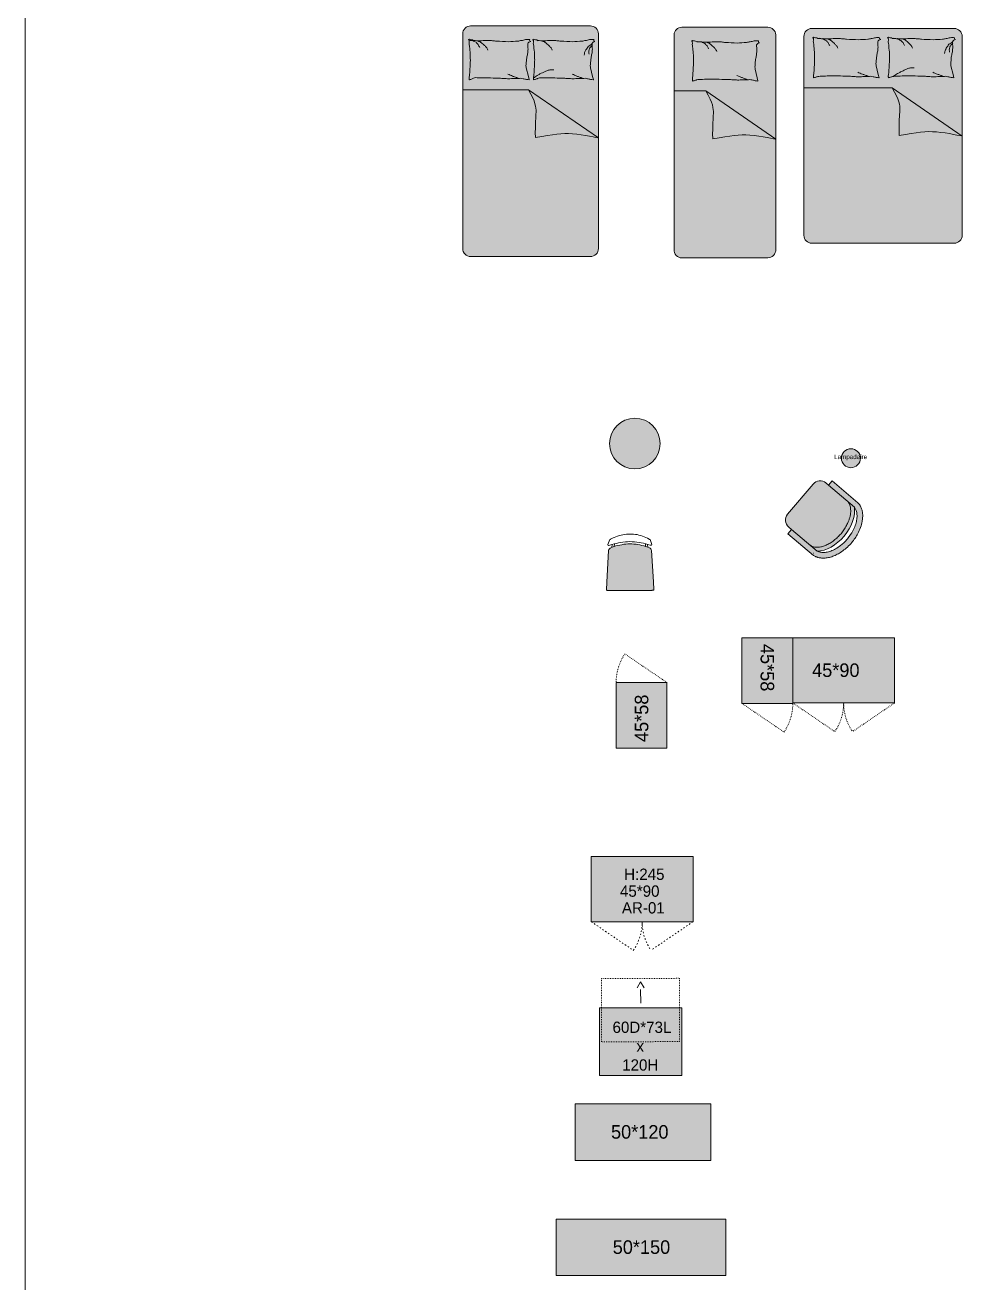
# Model space of a CAD drawing. Header units: millimetres. Extents: x -14819 to 43195, y -10328 to 20814.
# Drawn here: x 32312 to 33155, y 6876 to 7989 of the extents above; entities that cross this region are included whole.
import ezdxf

# ---------------------------------------------------------------- set-up
doc = ezdxf.new("R2010")
doc.units = ezdxf.units.MM
doc.linetypes.add('ACAD_ISO03W100', pattern=[30, 12, -18])
doc.layers.add('DV_Furnitures', color=250, linetype='Continuous', lineweight=5)
doc.layers.add('DV_Hatch bedroom', color=21, linetype='Continuous', lineweight=5)
doc.layers.add('DV_Text block', color=20, linetype='Continuous')
doc.styles.add('Col_Standard', font='')
doc.styles.get("Standard").update_dxf_attribs({"font": 'arial.ttf'})
doc.styles.get('Col_Standard').set_extended_font_data('DM Sans')

# ---------------------------------------------------------------- blocks, each defined once
blk = doc.blocks.new('*U1076')
at = {"layer": 'DV_Hatch bedroom', "lineweight": 5}
h = blk.add_hatch(color=256, dxfattribs=at)
h.dxf.hatch_style = 1
edge = h.paths.add_edge_path()
edge.add_line((847.1, 46.9), (973.1, 46.9))
edge.add_arc((973.1, 53.9), 7, 270, 360)
edge.add_line((980.1, 53.9), (980.1, 229.9))
edge.add_arc((973.1, 229.9), 7, 0, 90)
edge.add_line((973.1, 236.9), (847.1, 236.9))
edge.add_arc((847.1, 229.9), 7, 90, 180)
edge.add_line((840.1, 229.9), (840.1, 53.9))
edge.add_arc((847.1, 53.9), 7, 180, 270)
blk.add_line((918.2, 184.5), (980.1, 141.7))
at = {"lineweight": 5}
blk.add_lwpolyline([(847.1, 46.9), (973.1, 46.9, 0.414214), (980.1, 53.9), (980.1, 229.9, 0.414214), (973.1, 236.9), (847.1, 236.9, 0.414214), (840.1, 229.9), (840.1, 53.9, 0.414214)], format="xyb", close=True, dxfattribs=at)
for points in [[(905.4, 225.2, -0.263368), (908, 227, -0.494818), (907.1, 228.7, -0.049225), (905.5, 228.9, -0.036831), (903.3, 228.7, -0.031893), (899.7, 228, 0.035782), (896.6, 227.3, 0.032941), (888.2, 226.8, 0.026564), (877.8, 227.3, 0.017905), (874.3, 227.8, -0.033397), (872.4, 228, -0.03204), (869, 228, 0.018442), (863, 227.7, 0.010837), (856.9, 227.7, 0.014624), (852.4, 228, 0.111249), (850.3, 228.7, -0.153708), (848.8, 229.1, -0.076444), (848.1, 228.9, -0.215512), (847.9, 228.7, -0.585858), (848.1, 228.4, 0.363489), (848.6, 228.2, 0.191716), (848.6, 227.1, -0.129675), (848.4, 225.6, -0.01735), (848.7, 224, 0.019326), (848.9, 222.6, 0.018818), (849.5, 216.2, 0.021828), (849.6, 210.7, 0.006204), (849.5, 207.5)], [(905.4, 225.2, 0.027201), (905.7, 220.3, 0.042281), (905.4, 217.1, 0.01097), (904.7, 213.5, -0.018299), (904.3, 211.4, -0.023305), (903.8, 205.7, -0.073041), (904, 203.9), (905.9, 196.1), (906.6, 193.3, 0.510228), (906.5, 193.2, 0.023571), (904.1, 193.5, 0.034494), (901.3, 194.2, -0.047825), (899.2, 194.6, -0.078669), (894.9, 194.5, 0.06251), (889.6, 194, 0.008153), (885.3, 194.3, -0.008762), (881.4, 194.6, -0.007153), (872.4, 194.9, -0.005484), (860.7, 194.9, -0.014345), (854.4, 194.7, -0.04058), (852.3, 194.4, -0.062981), (851.3, 194, 0.048309), (850, 193.5, 0.03973), (848.7, 193.3, 0.36606), (848.6, 193.3, 0.117014), (848.5, 194.2, -0.028341), (848.9, 197.5, -0.001963), (849.5, 207.5)], [(853.5, 228.2, 0.088153), (856.7, 227.9, 0.088153), (859.6, 226.4, 0.077547), (861.6, 224.4, 0.077547), (863, 221.9)], [(861.1, 227.7, 0.027842), (863.4, 226.7, 0.048685), (864.5, 225.9, 0.023666), (867.1, 223.6, 0.031223), (868.9, 221.7, 0.046801), (869.4, 221, 0.023191), (870.1, 219.4)], [(971.6, 225.2, -0.263368), (974.2, 227, -0.494818), (973.3, 228.7, -0.049225), (971.7, 228.9, -0.036831), (969.5, 228.7, -0.031893), (965.9, 228, 0.035782), (962.8, 227.3, 0.032941), (954.4, 226.8, 0.026564), (944, 227.3, 0.017905), (940.5, 227.8, -0.033397), (938.6, 228, -0.03204), (935.2, 228, 0.018442), (929.1, 227.7, 0.010837), (923.1, 227.7, 0.014624), (918.6, 228, 0.111249), (916.5, 228.7, -0.153708), (915, 229.1, -0.076444), (914.3, 228.9, -0.215512), (914.1, 228.7, -0.585858), (914.3, 228.4, 0.363489), (914.8, 228.2, 0.191716), (914.8, 227.1, -0.129675), (914.6, 225.6, -0.01735), (914.9, 224, 0.019326), (915.1, 222.6, 0.018818), (915.7, 216.2, 0.021828), (915.8, 210.7, 0.006204), (915.7, 207.5)], [(971.6, 225.2, 0.027201), (971.8, 220.3, 0.042281), (971.6, 217.1, 0.01097), (970.9, 213.5, -0.018299), (970.5, 211.4, -0.023305), (970, 205.7, -0.073041), (970.2, 203.9), (972.1, 196.1), (972.8, 193.3, 0.510228), (972.7, 193.2, 0.023571), (970.3, 193.5, 0.034494), (967.5, 194.2, -0.047825), (965.4, 194.6, -0.078669), (961.1, 194.5, 0.06251), (955.8, 194, 0.008153), (951.5, 194.3, -0.008762), (947.6, 194.6, -0.007153), (938.6, 194.9, -0.005484), (926.9, 194.9, -0.014345), (920.6, 194.7, -0.04058), (918.5, 194.4, -0.062981), (917.5, 194, 0.048309), (916.2, 193.5, 0.03973), (914.9, 193.3, 0.36606), (914.8, 193.3, 0.117014), (914.7, 194.2, -0.028341), (915.1, 197.5, -0.001963), (915.7, 207.5)], [(919.7, 228.2, 0.088153), (922.9, 227.9, 0.088153), (925.8, 226.4, 0.077547), (927.8, 224.4, 0.077547), (929.1, 221.9)], [(927.3, 227.7, 0.027842), (929.6, 226.7, 0.048685), (930.7, 225.9, 0.023666), (933.3, 223.6, 0.031223), (935.1, 221.7, 0.046801), (935.6, 221, 0.023191), (936.3, 219.4)], [(964.6, 214.9, 0.047525), (965, 217.3, 0.047525), (966, 219.6, 0.077379), (968.3, 222.9, 0.077379), (971.6, 225.2)], [(968.9, 215.8, 0.064164), (968.7, 217.9, 0.082127), (968.9, 219.6, 0.013244), (969.3, 220.6, 0.015448), (969.6, 221.4, 0.070312), (970.4, 222.5, 0.05369), (971.7, 223.7)], [(919.3, 194.6, 0.016108), (923, 197, 0.024599), (925.5, 198.4, 0.009477), (930, 200.6, 0.015937), (932.8, 201.8, 0.072521), (934.4, 202.1, 0.033339), (937.7, 202.1)], [(896.9, 194.7, 0.009729), (894.4, 195.6, 0.009729), (891.9, 196.5, 0.007971), (889.8, 197.3, 0.007971), (887.8, 198.2)], [(963.1, 194.7, 0.009729), (960.6, 195.6, 0.009729), (958.1, 196.5, 0.007971), (956, 197.3, 0.007971), (954, 198.2)]]:
    blk.add_lwpolyline(points, format="xyb")
blk.add_open_spline([(840.1, 184.5), (866.1, 184.5), (892.2, 184.5), (918.2, 184.5), (924.6, 173.5), (925.5, 164.7), (924.1, 155.2), (924.3, 142.2)], degree=3, knots=[0, 0, 0, 0, 1, 1, 1, 2, 3, 3, 3, 3])
blk.add_open_spline([(924.3, 142.2), (940.9, 144.9), (954.1, 147.5), (980.1, 141.7), (980.1, 141.7)], degree=3)
blk = doc.blocks.new('*U1075')
at = {"layer": 'DV_Hatch bedroom', "lineweight": 5}
h = blk.add_hatch(color=256, dxfattribs=at)
h.dxf.hatch_style = 1
h.paths.add_polyline_path([(-22.5, 58), (22.5, 58), (22.5, 0), (-22.5, 0)])
at = {"linetype": 'ACAD_ISO03W100', "lineweight": 5, "ltscale": 0.05}
blk.add_lwpolyline([(22.5, 58), (-14.7, 83.3, 0.150587), (-22.5, 58)], format="xyb", dxfattribs=at)
at = {"lineweight": 5}
blk.add_lwpolyline([(-22.5, 58), (22.5, 58), (22.5, 0), (-22.5, 0), (-22.5, 58)], dxfattribs=at)
at = {"layer": 'DV_Text block', "insert": (-6, 5.4), "char_height": 12, "width": 43.696, "attachment_point": 1, "rotation": 90}
blk.add_mtext('{\\fDM Sans|b0|i0|c0|p2;45*58}', dxfattribs=at)
blk = doc.blocks.new('A$C0be1e304')
at = {"layer": 'DV_Hatch bedroom', "lineweight": 5}
h = blk.add_hatch(color=256, dxfattribs=at)
h.dxf.hatch_style = 1
h.paths.add_polyline_path([(90, 25.3), (0, 25.3), (0, 82.9), (90, 82.9)])
at = {"lineweight": 5}
blk.add_lwpolyline([(90, 25.3), (0, 25.3), (0, 82.9), (90, 82.9), (90, 25.3)], dxfattribs=at)
at = {"linetype": 'ACAD_ISO03W100', "lineweight": 5, "ltscale": 0.05}
for points in [[(37.2, 0, 0.150587), (45, 25.3), (0, 25.3)], [(52.8, 0, -0.150587), (45, 25.3), (90, 25.3)]]:
    blk.add_lwpolyline(points, format="xyb", close=True, dxfattribs=at)
at = {"layer": 'DV_Text block', "insert": (17.1, 60.3), "char_height": 12, "width": 58.13, "attachment_point": 1}
blk.add_mtext('{\\fDM Sans|b0|i0|c0|p2;45*90}', dxfattribs=at)
blk = doc.blocks.new('Table basse')
at = {"layer": 'DV_Hatch bedroom', "transparency": 33554641}
h = blk.add_hatch(color=256, dxfattribs=at)
h.dxf.hatch_style = 1
edge = h.paths.add_edge_path()
edge.add_arc((-0.07, -0.199), 0.224, 236.384, 596.384)
at = {"layer": 'DV_Furnitures'}
blk.add_circle((-0.07, -0.199), 0.224, dxfattribs=at)
blk = doc.blocks.new('*U1074')
at = {"layer": 'DV_Hatch bedroom', "lineweight": 5}
h = blk.add_hatch(color=256, dxfattribs=at)
h.dxf.hatch_style = 1
h.paths.add_polyline_path([(19.6, -0.1), (20, -0.1), (20.4, -0.2), (20.6, -0.4), (20.9, -0.5), (21, -0.7), (21, -0.8), (20.7, -7.6), (19, -35.4), (18.9, -35.8), (18.7, -36.3), (18.5, -36.7), (18.2, -37.1), (17.8, -37.4), (17.4, -37.7), (15.8, -38.4), (14.1, -39), (12.4, -39.5), (10.6, -39.9), (8.9, -40.3), (7.1, -40.6), (5.4, -40.9), (3.6, -41.1), (1.8, -41.2), (0, -41.2), (-1.8, -41.2), (-3.6, -41.1), (-5.4, -40.9), (-7.1, -40.6), (-8.9, -40.3), (-10.6, -39.9), (-12.4, -39.5), (-14.1, -39), (-15.8, -38.4), (-17.4, -37.7), (-17.8, -37.4), (-18.2, -37.1), (-18.5, -36.7), (-18.7, -36.3), (-18.9, -35.8), (-19, -35.4), (-20.7, -7.6), (-21, -0.8), (-21, -0.7), (-20.9, -0.6), (-20.9, -0.5), (-20.6, -0.3), (-20.4, -0.2), (-20, -0.1), (-19.6, -0.1), (-19.2, 0), (-18.8, 0), (-18.7, 0), (18.7, 0), (18.8, 0), (19.2, 0)])
h.paths.add_polyline_path([(2, -43.2), (4, -43.1)])
h.paths.add_polyline_path([(0, -43.3), (2, -43.2)])
at = {"lineweight": 5}
for p, q in [((-19.5, -40.7), (-19.2, -40)), ((-19.5, -40.7), (-19.2, -40)), ((-17.8, -45.1), (-19.5, -40.7)), ((-17.8, -45.1), (-19.5, -40.7)), ((-19.2, -40), (-19, -39.9)), ((-19.2, -40), (-19, -39.9)), ((-19, -39.9), (-17.8, -40.1)), ((-19, -39.9), (-17.8, -40.1)), ((-17.8, -40.1), (-15.9, -40.7)), ((-17.8, -40.1), (-15.9, -40.7)), ((-15.9, -38.3), (-14.9, -38.7)), ((-15.6, -40.8), (-15.9, -38.3)), ((-15.9, -38.3), (-14.9, -38.7)), ((-15.6, -40.8), (-15.9, -38.3)), ((-15.9, -40.7), (-14, -41.3)), ((-15.9, -40.7), (-14, -41.3)), ((-14.9, -38.7), (-13.9, -39)), ((-14.9, -38.7), (-13.9, -39)), ((-14, -41.3), (-12, -41.8)), ((-14, -41.3), (-12, -41.8)), ((-13.9, -39), (-13.7, -41.4)), ((-13.9, -39), (-13.7, -41.4)), ((-12, -41.8), (-10, -42.2)), ((-12, -41.8), (-10, -42.2)), ((-10, -42.2), (-8.1, -42.6)), ((-10, -42.2), (-8.1, -42.6)), ((-8.1, -42.6), (-6.1, -42.9)), ((-8.1, -42.6), (-6.1, -42.9)), ((-6.1, -42.9), (-4, -43.1)), ((-6.1, -42.9), (-4, -43.1)), ((10, -42.2), (12, -41.8)), ((12, -41.8), (14, -41.3)), ((13.7, -41.4), (13.9, -39)), ((13.7, -41.4), (13.9, -39)), ((13.9, -39), (14.9, -38.7)), ((13.9, -39), (14.9, -38.7)), ((14, -41.3), (15.9, -40.7)), ((14.9, -38.7), (15.9, -38.3)), ((14.9, -38.7), (15.9, -38.3)), ((15.9, -38.3), (15.6, -40.8)), ((15.9, -38.3), (15.6, -40.8)), ((-17.5, -45.2), (-17.8, -45.1)), ((-17.5, -45.2), (-17.8, -45.1)), ((-17.1, -45.5), (-17.5, -45.2)), ((-17.1, -45.5), (-17.5, -45.2)), ((-15.6, -46.2), (-17.1, -45.5)), ((-15.6, -46.2), (-17.1, -45.5)), ((-14.2, -46.9), (-15.6, -46.2)), ((-14.2, -46.9), (-15.6, -46.2)), ((-12.7, -47.5), (-14.2, -46.9)), ((-12.7, -47.5), (-14.2, -46.9)), ((-11.2, -48.1), (-12.7, -47.5)), ((-11.2, -48.1), (-12.7, -47.5)), ((-9.6, -48.6), (-11.2, -48.1)), ((-9.6, -48.6), (-11.2, -48.1)), ((-8, -49), (-9.6, -48.6)), ((-8, -49), (-9.6, -48.6)), ((-6.5, -49.4), (-8, -49)), ((-6.5, -49.4), (-8, -49)), ((-4.9, -49.6), (-6.5, -49.4)), ((-4.9, -49.6), (-6.5, -49.4)), ((-3.2, -49.8), (-4.9, -49.6)), ((-3.2, -49.8), (-4.9, -49.6))]:
    blk.add_line(p, q, dxfattribs=at)
for points in [[(-4, -43.1), (-2, -43.2), (0, -43.3), (2, -43.2), (4, -43.1), (6.1, -42.9), (4, -43.1), (2, -43.2), (0, -43.3), (-2, -43.2)], [(6.1, -42.9), (8.1, -42.6), (10, -42.2), (8.1, -42.6)], [(15.9, -40.7), (17.8, -40.1), (19, -39.9), (19.2, -40), (19.5, -40.7), (19.2, -40), (19, -39.9), (17.8, -40.1)], [(19.5, -40.7), (17.8, -45.1), (17.5, -45.2), (17.8, -45.1)], [(6.3, -49.4), (4.7, -49.7), (3.1, -49.9), (1.6, -50), (0, -50), (-1.6, -50), (-3.2, -49.8), (-1.6, -50), (0, -50), (1.6, -50), (3.1, -49.9), (4.7, -49.7)], [(10.8, -48.2), (9.3, -48.7), (7.8, -49.1), (6.3, -49.4), (7.8, -49.1), (9.3, -48.7)], [(14.9, -46.6), (13.8, -47.1), (13.8, -47.1), (12.3, -47.7), (10.8, -48.2), (12.3, -47.7), (13.8, -47.1), (13.8, -47.1)], [(17.1, -45.5), (16, -46), (14.9, -46.6), (16, -46)], [(17.5, -45.2), (17.1, -45.5), (17.1, -45.5), (17.1, -45.5)]]:
    blk.add_lwpolyline(points, close=True, dxfattribs=at)
blk.add_lwpolyline([(10, -42.2), (12, -41.8), (14, -41.3), (15.9, -40.7)], dxfattribs=at)
blk.add_polyline3d([(19.6, -0.1, 0), (20, -0.1, 0), (20.4, -0.2, 0), (20.6, -0.4, 0), (20.9, -0.5, 0), (21, -0.7, 0), (21, -0.8, 0), (20.7, -7.6, 0), (19, -35.4, 0), (18.9, -35.8, 0), (18.7, -36.3, 0), (18.5, -36.7, 0), (18.2, -37.1, 0), (17.8, -37.4, 0), (17.4, -37.7, 0), (15.8, -38.4, 0), (14.1, -39, 0), (12.4, -39.5, 0), (10.6, -39.9, 0), (8.9, -40.3, 0), (7.1, -40.6, 0), (5.4, -40.9, 0), (3.6, -41.1, 0), (1.8, -41.2, 0), (0, -41.2, 0), (-1.8, -41.2, 0), (-3.6, -41.1, 0), (-5.4, -40.9, 0), (-7.1, -40.6, 0), (-8.9, -40.3, 0), (-10.6, -39.9, 0), (-12.4, -39.5, 0), (-14.1, -39, 0), (-15.8, -38.4, 0), (-17.4, -37.7, 0), (-17.8, -37.4, 0), (-18.2, -37.1, 0), (-18.5, -36.7, 0), (-18.7, -36.3, 0), (-18.9, -35.8, 0), (-19, -35.4, 0), (-20.7, -7.6, 0), (-21, -0.8, 0), (-21, -0.7, 0), (-20.9, -0.6, 0), (-20.9, -0.5, 0), (-20.6, -0.3, 0), (-20.4, -0.2, 0), (-20, -0.1, 0), (-19.6, -0.1, 0), (-19.2, 0, 0), (-18.8, 0, 0), (-18.7, 0, 0), (18.7, 0, 0), (18.8, 0, 0), (19.2, 0, 0), (19.6, -0.1, 0)], dxfattribs=at)
blk.add_polyline3d([(19.6, -0.1, 0), (20, -0.1, 0), (20.4, -0.2, 0), (20.6, -0.4, 0), (20.9, -0.5, 0), (21, -0.7, 0), (21, -0.8, 0), (20.7, -7.6, 0), (19, -35.4, 0), (18.9, -35.8, 0), (18.7, -36.3, 0), (18.5, -36.7, 0), (18.2, -37.1, 0), (17.8, -37.4, 0), (17.4, -37.7, 0), (15.8, -38.4, 0), (14.1, -39, 0), (12.4, -39.5, 0), (10.6, -39.9, 0), (8.9, -40.3, 0), (7.1, -40.6, 0), (5.4, -40.9, 0), (3.6, -41.1, 0), (1.8, -41.2, 0), (0, -41.2, 0), (-1.8, -41.2, 0), (-3.6, -41.1, 0), (-5.4, -40.9, 0), (-7.1, -40.6, 0), (-8.9, -40.3, 0), (-10.6, -39.9, 0), (-12.4, -39.5, 0), (-14.1, -39, 0), (-15.8, -38.4, 0), (-17.4, -37.7, 0), (-17.8, -37.4, 0), (-18.2, -37.1, 0), (-18.5, -36.7, 0), (-18.7, -36.3, 0), (-18.9, -35.8, 0), (-19, -35.4, 0), (-20.7, -7.6, 0), (-21, -0.8, 0), (-21, -0.7, 0), (-20.9, -0.6, 0), (-20.9, -0.5, 0), (-20.6, -0.3, 0), (-20.4, -0.2, 0), (-20, -0.1, 0), (-19.6, -0.1, 0), (-19.2, 0, 0), (-18.8, 0, 0), (-18.7, 0, 0), (18.7, 0, 0), (18.8, 0, 0), (19.2, 0, 0), (19.6, -0.1, 0)], close=True, dxfattribs=at)
blk = doc.blocks.new('*U1073')
at = {"layer": 'DV_Hatch bedroom', "transparency": 33554579}
h = blk.add_hatch(color=256, dxfattribs=at)
h.dxf.hatch_style = 1
edge = h.paths.add_edge_path()
edge.add_spline(control_points=[(25.5, 32.3), (25.5, 32.3), (25.5, 32.3), (25.5, 32.4)], knot_values=[0, 0, 0, 0, 0.00529, 0.00529, 0.00529, 0.00529], degree=3, periodic=0)
edge.add_spline(control_points=[(25.5, 32.4), (25.5, 32.8), (25.5, 33.3), (25.3, 34.3), (25.1, 34.8), (24.8, 35.8), (24.5, 36.3), (23.9, 37.3), (23.6, 37.8), (22.8, 38.9), (22.3, 39.4), (21.3, 40.3), (20.7, 40.8), (19.5, 41.8), (18.8, 42.2), (17.3, 43.1), (16.6, 43.5), (15, 44.2), (14.1, 44.6), (12.3, 45.2), (11.4, 45.5), (9.1, 46.1), (7.8, 46.4), (4.9, 46.9), (3.5, 47), (0.6, 47.2), (-0.9, 47.2), (-3.8, 47), (-5.2, 46.8), (-8, 46.4), (-9.4, 46.1), (-12.1, 45.4), (-13.3, 45), (-15.7, 44), (-16.8, 43.5), (-18.8, 42.3), (-19.8, 41.7), (-21.3, 40.5), (-21.8, 39.9), (-22.9, 38.8), (-23.4, 38.3), (-24.1, 37.1), (-24.4, 36.6), (-25, 35.5), (-25.1, 34.9), (-25.4, 33.8), (-25.5, 33.3), (-25.5, 32.6), (-25.5, 32.6), (-25.5, 32.5)], knot_values=[0.00529, 0.00529, 0.00529, 0.00529, 0.117034, 0.117034, 0.234068, 0.234068, 0.351101, 0.351101, 0.468135, 0.468135, 0.585169, 0.585169, 0.702203, 0.702203, 0.819237, 0.819237, 0.93627, 0.93627, 1.053304, 1.053304, 1.170338, 1.170338, 1.333644, 1.333644, 1.49695, 1.49695, 1.660256, 1.660256, 1.823563, 1.823563, 1.986869, 1.986869, 2.150175, 2.150175, 2.313481, 2.313481, 2.476787, 2.476787, 2.606465, 2.606465, 2.736143, 2.736143, 2.865821, 2.865821, 2.995499, 2.995499, 3.125176, 3.125176, 3.141114, 3.141114, 3.141114, 3.141114], degree=3, periodic=0)
edge.add_line((-25.5, 32.5), (-25.5, 11.2))
edge.add_line((-25.5, 11.2), (-25.5, 8))
edge.add_arc((-17.5, 8), 8, 180, 270)
edge.add_line((-17.5, 0), (17.5, 0))
edge.add_arc((17.5, 8), 8, 270, 360)
edge.add_line((25.5, 8), (25.5, 11.2))
edge.add_line((25.5, 11.2), (25.5, 32.4))
edge = h.paths.add_edge_path()
edge.add_spline(control_points=[(30.5, 41), (30.2, 42.6), (30.2, 42.8), (30.1, 43.2), (30, 43.5), (29.8, 44), (29.8, 44.1), (29.6, 44.5), (29.5, 44.8), (29.2, 45.4), (29.1, 45.7), (28.6, 46.6), (28.2, 47.3), (26, 50.5), (23.4, 52.7), (17.1, 56.3), (13.4, 57.7), (8, 58.8), (6.4, 59.1), (3.2, 59.4), (1.6, 59.5), (0, 59.5)], knot_values=[1.452715, 1.452715, 1.452715, 1.452715, 1.479813, 1.479813, 1.527336, 1.527336, 1.54731, 1.54731, 1.595628, 1.595628, 1.644282, 1.644282, 1.752618, 1.752618, 2.168748, 2.168748, 2.584877, 2.584877, 2.745154, 2.745154, 2.90543, 2.90543, 2.90543, 2.90543], degree=3, periodic=0)
edge.add_arc((0, 54.5), 5, 89.8303, 91.3431)
edge.add_spline(control_points=[(0, 59.5), (-3.7, 59.5), (-7.3, 59), (-12.3, 57.8), (-13.7, 57.4), (-16.6, 56.3), (-17.9, 55.7), (-20.4, 54.4), (-21.6, 53.7), (-23.8, 52.1), (-24.8, 51.3), (-26.4, 49.6), (-27.1, 48.8), (-28, 47.5), (-28.2, 47.1), (-28.8, 46.2), (-29, 45.8), (-29.3, 45.1), (-29.4, 44.9), (-29.6, 44.5), (-29.6, 44.4), (-29.7, 44.2), (-29.7, 44.1), (-29.9, 43.8), (-29.9, 43.6), (-30.1, 43.2), (-30.1, 43.1), (-30.5, 41.1)], knot_values=[0, 0, 0, 0, 0.367645, 0.367645, 0.529684, 0.529684, 0.691722, 0.691722, 0.85376, 0.85376, 1.015798, 1.015798, 1.153109, 1.153109, 1.220259, 1.220259, 1.298742, 1.298742, 1.337984, 1.337984, 1.357605, 1.357605, 1.377226, 1.377226, 1.414971, 1.414971, 1.452715, 1.452715, 1.452715, 1.452715], degree=3, periodic=0)
edge.add_line((-30.5, 41.1), (-30.5, 11.2))
edge.add_line((-30.5, 11.2), (-25.5, 11.2))
edge.add_line((-25.5, 11.2), (-25.5, 41.1))
edge.add_spline(control_points=[(-25.5, 41.1), (-25.3, 41.6), (-25.2, 42.1), (-24.7, 43.2), (-24.3, 44.1), (-23, 45.9), (-22.2, 46.8), (-20.2, 48.6), (-19.1, 49.4), (-16.5, 50.9), (-15, 51.6), (-11.9, 52.7), (-10.2, 53.2), (-6, 54.1), (-3.3, 54.4), (-0.5, 54.5), (-0.2, 54.5), (0, 54.5)], knot_values=[0, 0, 0, 0, 0.088903, 0.088903, 0.297018, 0.297018, 0.505134, 0.505134, 0.71325, 0.71325, 0.921366, 0.921366, 1.129481, 1.129481, 1.425819, 1.425819, 1.452715, 1.452715, 1.452715, 1.452715], degree=3, periodic=0)
edge.add_spline(control_points=[(0, 54.5), (0.3, 54.5), (0.5, 54.5), (3.4, 54.4), (6, 54.1), (10.3, 53.2), (11.9, 52.7), (15.1, 51.6), (16.5, 50.9), (19.1, 49.4), (20.3, 48.6), (22.2, 46.8), (23, 45.9), (24.3, 44.1), (24.8, 43.2), (25.2, 42.1), (25.3, 41.6), (25.5, 41)], knot_values=[1.452715, 1.452715, 1.452715, 1.452715, 1.479611, 1.479611, 1.775949, 1.775949, 1.984065, 1.984065, 2.192181, 2.192181, 2.400296, 2.400296, 2.608412, 2.608412, 2.816528, 2.816528, 2.90543, 2.90543, 2.90543, 2.90543], degree=3, periodic=0)
edge.add_line((25.5, 41), (25.5, 11.2))
edge.add_line((25.5, 11.2), (30.5, 11.2))
edge.add_line((30.5, 11.2), (30.5, 41))
edge = h.paths.add_edge_path(flags=17)
edge.add_ellipse((0, 32.4), major_axis=(29, -0.1), ratio=0.62877, start_angle=28.5782, end_angle=151.6961)
edge.add_line((-25.5, 41.1), (-25.5, 32.5))
edge.add_spline(control_points=[(-25.5, 32.5), (-25.5, 32.6), (-25.5, 32.6), (-25.5, 33.3), (-25.4, 33.8), (-25.1, 34.9), (-25, 35.5), (-24.4, 36.6), (-24.1, 37.1), (-23.4, 38.3), (-22.9, 38.8), (-21.8, 39.9), (-21.3, 40.5), (-19.8, 41.7), (-18.8, 42.3), (-16.8, 43.5), (-15.7, 44), (-13.3, 45), (-12.1, 45.4), (-9.4, 46.1), (-8, 46.4), (-5.2, 46.8), (-3.8, 47), (-0.9, 47.2), (0.6, 47.2), (3.5, 47), (4.9, 46.9), (7.8, 46.4), (9.1, 46.1), (11.4, 45.5), (12.3, 45.2), (14.1, 44.6), (15, 44.2), (16.6, 43.5), (17.3, 43.1), (18.8, 42.2), (19.5, 41.8), (20.7, 40.8), (21.3, 40.3), (22.3, 39.4), (22.8, 38.9), (23.6, 37.8), (23.9, 37.3), (24.5, 36.3), (24.8, 35.8), (25.1, 34.8), (25.3, 34.3), (25.5, 33.3), (25.5, 32.8), (25.5, 32.4)], knot_values=[0.00529, 0.00529, 0.00529, 0.00529, 0.021227, 0.021227, 0.150905, 0.150905, 0.280583, 0.280583, 0.410261, 0.410261, 0.539939, 0.539939, 0.669617, 0.669617, 0.832923, 0.832923, 0.996229, 0.996229, 1.159535, 1.159535, 1.322841, 1.322841, 1.486147, 1.486147, 1.649453, 1.649453, 1.812759, 1.812759, 1.976066, 1.976066, 2.093099, 2.093099, 2.210133, 2.210133, 2.327167, 2.327167, 2.444201, 2.444201, 2.561235, 2.561235, 2.678268, 2.678268, 2.795302, 2.795302, 2.912336, 2.912336, 3.02937, 3.02937, 3.141114, 3.141114, 3.141114, 3.141114], degree=3, periodic=0)
edge.add_line((25.5, 32.4), (25.5, 41))
for points in [[(-30.5, 41.1), (-30.5, 11.2), (-25.5, 11.2)], [(-25.5, 11.2), (-25.5, 41.1)], [(25.5, 41), (25.5, 11.2)], [(30.5, 41), (30.5, 11.2), (25.5, 11.2)]]:
    blk.add_lwpolyline(points)
at = {"color": 18, "true_color": 0x000000}
for points in [[(-29, 39.8), (-29, 39.9)], [(29, 39.7), (29, 39.7)]]:
    blk.add_lwpolyline(points, dxfattribs=at)
blk.add_lwpolyline([(25.5, 11.2), (25.5, 8, -0.414214), (17.5, 0), (-17.5, 0, -0.414214), (-25.5, 8), (-25.5, 11.2)], format="xyb")
at = {"color": 18, "true_color": 0x000000, "extrusion": (0, 0, -1)}
blk.add_arc((0, 54.5), 5, 89.8303, 90.1697, dxfattribs=at)
blk.add_ellipse((0, 32.4), major_axis=(29, -0.1), ratio=0.62877, start_param=0.498783, end_param=2.647597)
for points, knots in [([(-30.5, 41.1), (-30.1, 43.1), (-30.1, 43.2), (-29.9, 43.6), (-29.9, 43.8), (-29.7, 44.1), (-29.7, 44.2), (-29.6, 44.4), (-29.6, 44.5), (-29.4, 44.9), (-29.3, 45.1), (-29, 45.8), (-28.8, 46.2), (-28.2, 47.1), (-28, 47.5), (-27.1, 48.8), (-26.4, 49.6), (-24.8, 51.3), (-23.8, 52.1), (-21.6, 53.7), (-20.4, 54.4), (-17.9, 55.7), (-16.6, 56.3), (-13.7, 57.4), (-12.3, 57.8), (-7.3, 59), (-3.7, 59.5), (0, 59.5)], [0, 0, 0, 0, 0.037745, 0.037745, 0.075489, 0.075489, 0.09511, 0.09511, 0.114731, 0.114731, 0.153973, 0.153973, 0.232456, 0.232456, 0.299607, 0.299607, 0.436917, 0.436917, 0.598955, 0.598955, 0.760993, 0.760993, 0.923032, 0.923032, 1.08507, 1.08507, 1.452715, 1.452715, 1.452715, 1.452715]), ([(0, 59.5), (1.6, 59.5), (3.2, 59.4), (6.4, 59.1), (8, 58.8), (13.4, 57.7), (17.1, 56.3), (23.4, 52.7), (26, 50.5), (28.2, 47.3), (28.6, 46.6), (29.1, 45.7), (29.2, 45.4), (29.5, 44.8), (29.6, 44.5), (29.8, 44.1), (29.8, 44), (30, 43.5), (30.1, 43.2), (30.2, 42.8), (30.2, 42.6), (30.5, 41)], [1.452715, 1.452715, 1.452715, 1.452715, 1.612992, 1.612992, 1.773268, 1.773268, 2.189398, 2.189398, 2.605527, 2.605527, 2.713863, 2.713863, 2.762518, 2.762518, 2.810835, 2.810835, 2.830809, 2.830809, 2.878333, 2.878333, 2.90543, 2.90543, 2.90543, 2.90543]), ([(-25.5, 41.1), (-25.3, 41.6), (-25.2, 42.1), (-24.7, 43.2), (-24.3, 44.1), (-23, 45.9), (-22.2, 46.8), (-20.2, 48.6), (-19.1, 49.4), (-16.5, 50.9), (-15, 51.6), (-11.9, 52.7), (-10.2, 53.2), (-6, 54.1), (-3.3, 54.4), (-0.5, 54.5), (-0.2, 54.5), (0, 54.5), (0.3, 54.5), (0.5, 54.5), (3.4, 54.4), (6, 54.1), (10.3, 53.2), (11.9, 52.7), (15.1, 51.6), (16.5, 50.9), (19.1, 49.4), (20.3, 48.6), (22.2, 46.8), (23, 45.9), (24.3, 44.1), (24.8, 43.2), (25.2, 42.1), (25.3, 41.6), (25.5, 41)], [0, 0, 0, 0, 0.088903, 0.088903, 0.297018, 0.297018, 0.505134, 0.505134, 0.71325, 0.71325, 0.921366, 0.921366, 1.129481, 1.129481, 1.425819, 1.425819, 1.452715, 1.452715, 1.452715, 1.479611, 1.479611, 1.775949, 1.775949, 1.984065, 1.984065, 2.192181, 2.192181, 2.400296, 2.400296, 2.608412, 2.608412, 2.816528, 2.816528, 2.90543, 2.90543, 2.90543, 2.90543]), ([(25.5, 32.3), (25.5, 32.8), (25.5, 33.3), (25.3, 34.3), (25.1, 34.8), (24.8, 35.8), (24.5, 36.3), (23.9, 37.3), (23.6, 37.8), (22.8, 38.9), (22.3, 39.4), (21.3, 40.3), (20.7, 40.8), (19.5, 41.8), (18.8, 42.2), (17.3, 43.1), (16.6, 43.5), (15, 44.2), (14.1, 44.6), (12.3, 45.2), (11.4, 45.5), (9.1, 46.1), (7.8, 46.4), (4.9, 46.9), (3.5, 47), (0.6, 47.2), (-0.9, 47.2), (-3.8, 47), (-5.2, 46.8), (-8, 46.4), (-9.4, 46.1), (-12.1, 45.4), (-13.3, 45), (-15.7, 44), (-16.8, 43.5), (-18.8, 42.3), (-19.8, 41.7), (-21.3, 40.5), (-21.8, 39.9), (-22.9, 38.8), (-23.4, 38.3), (-24.1, 37.1), (-24.4, 36.6), (-25, 35.5), (-25.1, 34.9), (-25.4, 33.8), (-25.5, 33.3), (-25.5, 32.6), (-25.5, 32.5), (-25.5, 32.4)], [0, 0, 0, 0, 0.117034, 0.117034, 0.234068, 0.234068, 0.351101, 0.351101, 0.468135, 0.468135, 0.585169, 0.585169, 0.702203, 0.702203, 0.819237, 0.819237, 0.93627, 0.93627, 1.053304, 1.053304, 1.170338, 1.170338, 1.333644, 1.333644, 1.49695, 1.49695, 1.660256, 1.660256, 1.823563, 1.823563, 1.986869, 1.986869, 2.150175, 2.150175, 2.313481, 2.313481, 2.476787, 2.476787, 2.606465, 2.606465, 2.736143, 2.736143, 2.865821, 2.865821, 2.995499, 2.995499, 3.125176, 3.125176, 3.146381, 3.146381, 3.146381, 3.146381])]:
    blk.add_open_spline(points, degree=3, knots=knots)
blk = doc.blocks.new('Lampadaire')
at = {"layer": 'DV_Hatch bedroom', "lineweight": 30, "transparency": 33554687}
h = blk.add_hatch(color=256, dxfattribs=at)
h.dxf.hatch_style = 1
edge = h.paths.add_edge_path()
edge.add_arc((0, 0), 0.084, 173.3028, 533.3028)
at = {"layer": 'DV_Furnitures'}
blk.add_circle((0, 0), 0.084, dxfattribs=at)
at = {"layer": 'DV_Text block', "insert": (-0.148, -0.02), "char_height": 0.04, "attachment_point": 7, "style": 'Col_Standard'}
blk.add_mtext_dynamic_manual_height_columns('\\pxql;Lampadaire', width=0.44071, gutter_width=1.123, heights=[0], dxfattribs=at)
blk = doc.blocks.new('*U1024')
at = {"layer": 'DV_Hatch bedroom', "lineweight": 5}
h = blk.add_hatch(color=256, dxfattribs=at)
h.dxf.hatch_style = 1
h.paths.add_polyline_path([(60, 0), (60, -50), (-60, -50), (-60, 0)])
at = {"lineweight": 5}
blk.add_lwpolyline([(60, 0), (60, -50), (-60, -50), (-60, 0), (60, 0)], dxfattribs=at)
at = {"layer": 'DV_Text block', "insert": (-28.3, -18.8), "char_height": 12, "attachment_point": 1}
blk.add_mtext_dynamic_manual_height_columns('{\\fDM Sans|b0|i0|c0|p2;50*120}', width=56.752, gutter_width=1.25, heights=[0], dxfattribs=at)
blk = doc.blocks.new('*U1070')
at = {"layer": 'DV_Hatch bedroom', "lineweight": 5}
h = blk.add_hatch(color=256, dxfattribs=at)
h.dxf.hatch_style = 1
h.paths.add_polyline_path([(-22.5, 58), (22.5, 58), (22.5, 0), (-22.5, 0)])
at = {"linetype": 'ACAD_ISO03W100', "lineweight": 5, "ltscale": 0.05}
blk.add_lwpolyline([(22.5, 58), (-14.7, 83.3, 0.150587), (-22.5, 58)], format="xyb", dxfattribs=at)
at = {"lineweight": 5}
blk.add_lwpolyline([(-22.5, 58), (22.5, 58), (22.5, 0), (-22.5, 0), (-22.5, 58)], dxfattribs=at)
at = {"layer": 'DV_Text block', "insert": (-6, 5.4), "char_height": 12, "width": 43.696, "attachment_point": 1, "rotation": 90}
blk.add_mtext('{\\fDM Sans|b0|i0|c0|p2;45*58}', dxfattribs=at)
blk = doc.blocks.new('*U1072')
at = {"layer": 'DV_Hatch bedroom', "lineweight": 5}
h = blk.add_hatch(color=256, dxfattribs=at)
h.dxf.hatch_style = 1
h.paths.add_polyline_path([(-36.4, 60), (36.6, 60), (36.5, 0), (-36.5, 0)])
at = {"linetype": 'ACAD_ISO03W100', "lineweight": 5}
for p, q in [((0.1, 83), (-2.9, 77.6)), ((0.1, 64.1), (0.1, 83)), ((0.1, 83), (3.1, 77.6))]:
    blk.add_line(p, q, dxfattribs=at)
at = {"linetype": 'ACAD_ISO03W100', "lineweight": 5, "ltscale": 0.05}
blk.add_lwpolyline([(-34.4, 86), (34.6, 86), (34.5, 30), (-34.5, 30)], close=True, dxfattribs=at)
at = {"lineweight": 5}
blk.add_lwpolyline([(-36.4, 60), (36.6, 60), (36.5, 0), (-36.5, 0), (-36.4, 60)], dxfattribs=at)
at = {"layer": 'DV_Text block', "insert": (-54.6, 47.8), "char_height": 8, "attachment_point": 1, "rotation": 359.9368}
blk.add_mtext_dynamic_manual_height_columns('\\pxqc;{\\fDM Sans|b0|i0|c0|p2; \\H1.25x;60D*73L\\Px\\P120H}', width=108.626, gutter_width=12.5, heights=[0], dxfattribs=at)
blk = doc.blocks.new('*U1067')
at = {"layer": 'DV_Hatch bedroom', "lineweight": 5}
h = blk.add_hatch(color=256, dxfattribs=at)
h.dxf.hatch_style = 1
h.paths.add_polyline_path([(45, -57.6), (-45, -57.6), (-45, 0), (45, 0)])
at = {"lineweight": 5}
blk.add_lwpolyline([(45, -57.6), (-45, -57.6), (-45, 0), (45, 0), (45, -57.6)], dxfattribs=at)
at = {"linetype": 'ACAD_ISO03W100', "lineweight": 5, "ltscale": 0.1}
for points in [[(-45, -57.6), (-7.8, -82.9, 0.150587), (0, -57.6)], [(45, -57.6), (7.8, -82.9, -0.150587), (0, -57.6)]]:
    blk.add_lwpolyline(points, format="xyb", dxfattribs=at)
at = {"layer": 'DV_Text block', "char_height": 10, "attachment_point": 1}
for s, insert in [('{\\fDM Sans|b0|i0|c0|p2;H:245}', (-15.9, -10.6)), ('{\\fDM Sans|b0|i0|c0|p2;45*90}', (-19.6, -25.5)), ('{\\fDM Sans|b0|i0|c0|p2;AR-01}', (-17.9, -40.3))]:
    blk.add_mtext_dynamic_manual_height_columns(s, width=58.13, gutter_width=1.25, heights=[0], dxfattribs=dict(at, insert=insert))
blk = doc.blocks.new('*U1069')
at = {"layer": 'DV_Hatch bedroom', "lineweight": 5}
h = blk.add_hatch(color=256, dxfattribs=at)
h.dxf.hatch_style = 1
h.paths.add_polyline_path([(162, -633.2), (162, -683.2), (12, -683.2), (12, -633.2)])
at = {"lineweight": 5}
blk.add_lwpolyline([(162, -633.2), (162, -683.2), (12, -683.2), (12, -633.2), (162, -633.2)], dxfattribs=at)
at = {"layer": 'DV_Text block', "insert": (61.9, -652), "char_height": 12, "attachment_point": 1}
blk.add_mtext_dynamic_manual_height_columns('{\\fDM Sans|b0|i0|c0|p2;50*150}', width=56.752, gutter_width=1.25, heights=[0], dxfattribs=at)
blk = doc.blocks.new('*U1041')
at = {"layer": 'DV_Hatch bedroom', "lineweight": 5}
h = blk.add_hatch(color=256, dxfattribs=at)
h.dxf.hatch_style = 1
edge = h.paths.add_edge_path()
edge.add_arc((-3808, -681), 681, 89.32544, 178.39038)
edge.add_line((-4488, -662), (-4488, -19662))
edge.add_arc((-3807, -19716), 684, 175.42709, 270.55739)
edge.add_line((-3800, -20400), (3800, -20400))
edge.add_arc((3792, -19680), 720, 270.66068, 361.46594)
edge.add_line((4512, -19662), (4512, -662))
edge.add_arc((3790, -724), 724, 4.96739, 89.2054)
edge.add_line((3800, 0), (-3800, 0))
for p, q in [((2864, -4473), (2671, -3703)), ((2934, -4753), (2864, -4473)), ((-1681, -5639), (4512, -9913))]:
    blk.add_line(p, q)
at = {"lineweight": 5}
blk.add_line((-1681, -5639), (-4488, -5639), dxfattribs=at)
blk.add_lwpolyline([(-3800, 0, 0.4094416), (-4488, -662), (-4488, -19662, 0.4406893), (-3800, -20400), (3800, -20400, 0.418336), (4512, -19662), (4512, -662, 0.385056), (3800, 0)], format="xyb", close=True, dxfattribs=at)
for centre, radius, start, end in [((-2949, -1186), 31.9, 291.7883, 340.43603), ((-2933, -1237), 21.6, 340.43603, 101.89306), ((-2937, -963), 234, 274.30254, 291.7883), ((-2876, -1229), 39.9, 201.9904, 281.89306), ((-3170, -1419), 306, 338.57902, 8.13348), ((-5130, -2012), 2296, 8.13348, 12.10946), ((-2732, -1321), 146, 158.57902, 201.9904), ((-1023, -1440), 1851, 187.6809, 192.10946), ((-2713, -949), 270, 239.34875, 274.30254), ((5675, -1328), 8522, 183.36875, 187.6809), ((-2738, -1718), 503, 59.34875, 84.74081), ((-2737, -8942), 7661, 84.74081, 88.09211), ((-2123, -378), 926, 254.06476, 274.21588), ((-1509, -553), 926, 233.91364, 254.06476), ((-1895, -15259), 13947, 88.09211, 90.57574), ((-1016, -897), 926, 216.17665, 233.91364), ((-612, 621), 2184, 242.76041, 249.13972), ((-683, -1352), 926, 198.43965, 216.17665), ((-748, -9442), 8150, 90.57574, 94.80185), ((-945, -859), 717, 231.61143, 242.76041), ((1258, 1142), 3655, 226.18849, 231.61143), ((621, -399), 2102, 219.03494, 226.18849), ((-429, -1698), 460, 208.31676, 219.03494), ((-710, 1409), 2704, 267.46141, 274.80185), ((933, -1257), 1868, 203.00277, 208.31676), ((-232, 114), 1422, 259.81012, 267.46141), ((-819, -6219), 4940, 79.81012, 83.9133), ((55, -11147), 9791, 83.9133, 90), ((1930, -7728), 6372, 90, 97.54685), ((2543, -3533), 2261, 97.54685, 105.74398), ((1829, 1522), 2844, 278.43719, 285.74398), ((2601, 288), 1504, 270, 278.43719), ((3097, -1709), 319, 94.40021, 153.41948), ((7403, -1563), 4590, 180, 186.23236), ((4716, -2382), 1904, 170.31563, 180), ((2986, -372), 844, 258.72762, 270), ((3096, -1270), 122, 153.41948, 258.72762), ((124252, -11116), 127265, 176.49514, 176.94504), ((9962, -3699), 12742, 176.94504, 178.36691), ((3562, -2647), 6335, 178.36691, 183.36875), ((-3436, -2664), 6149, 351.99495, 357.33512), ((-187, -2324), 2960, 347.80162, 351.99495), ((10859, -4121), 8232, 167.80162, 170.31563), ((120, -4854), 2998, 170.00164, 176.49514), ((-1689, -10586), 6894, 64.68893, 66.51559), ((-1286, -10761), 6894, 66.51559, 68.34226), ((-832, -10940), 6894, 68.34226, 70.57202), ((2040, -3673), 632, 357.33512, 14.04519), ((-3045, -4722), 180, 350.00164, 16.69777), ((-2866, -4766), 12.3, 16.69777, 97.12039), ((-2626, -5546), 816, 97.12039, 106.22115), ((-2399, -5372), 716, 106.22115, 117.28412), ((-2693, -4273), 423, 282.86904, 297.28412), ((-2584, -3289), 1362, 273.57397, 282.86904), ((-2335, 6247), 10864, 270.28654, 273.57397), ((-754, 48769), 53373, 269.02962, 270.28654), ((941, 26745), 31380, 267.39037, 269.02962), ((1324, 6686), 11354, 265.38242, 267.39037), ((178, -17752), 13111, 85.38242, 87.25094), ((1664, -6787), 2147, 87.25094, 101.55856), ((-326, -11118), 6894, 70.57202, 72.80178), ((1920, -3289), 1362, 263.56595, 281.55856), ((2526, -3557), 1118, 252.61359, 263.56595), ((2048, -6782), 2144, 72.61359, 80.5159), ((2509, -7257), 2527, 80.5159, 85.91706), ((2933, -4762), 8.56, 85.91706, 194.04494)]:
    blk.add_arc(centre, radius, start, end)
for points in [[(-1681, -5639), (-1048, -6740), (-956, -7615), (-1092, -8569), (-1075, -9871)], [(-1075, -9871), (584, -9598), (1901, -9335), (4512, -9913), (4512, -9913)]]:
    blk.add_open_spline(points, degree=3)
blk = doc.blocks.new('*U1029')
at = {"layer": 'DV_Hatch bedroom', "lineweight": 5}
h = blk.add_hatch(color=256, dxfattribs=at)
h.dxf.hatch_style = 1
edge = h.paths.add_edge_path()
edge.add_arc((5300, -19700), 700, 270, 360)
edge.add_line((6000, -19700), (6000, -700))
edge.add_arc((5300, -700), 700, 360, 450)
edge.add_line((5300, 0), (-5300, 0))
edge.add_arc((-5300, -700), 700, 90, 180)
edge.add_line((-6000, -700), (-6000, -19700))
edge.add_arc((-5300, -19700), 700, 180, 270)
edge.add_line((-5300, -20400), (5300, -20400))
at = {"layer": 'DV_Furnitures'}
for p, q in [((-194, -4473), (-387, -3703)), ((5492, -4473), (5299, -3703)), ((-124, -4753), (-194, -4473)), ((5562, -4753), (5492, -4473)), ((-181, -5639), (6000, -9913))]:
    blk.add_line(p, q, dxfattribs=at)
at = {"layer": 'DV_Furnitures', "lineweight": 5}
blk.add_line((-181, -5639), (-6000, -5639), dxfattribs=at)
blk.add_lwpolyline([(5300, -20400, 0.4142136), (6000, -19700), (6000, -700, 0.4142136), (5300, 0), (-5300, 0, 0.4142136), (-6000, -700), (-6000, -19700, 0.4142136), (-5300, -20400)], format="xyb", close=True, dxfattribs=at)
at = {"layer": 'DV_Furnitures'}
for centre, radius, start, end in [((-5507, -1186), 31.9, 291.7883, 340.43603), ((-5491, -1237), 21.6, 340.43603, 101.89306), ((-5495, -963), 234, 274.30254, 291.7883), ((-5434, -1229), 39.9, 201.9904, 281.89306), ((-5728, -1419), 306, 338.57902, 8.13348), ((-7688, -2012), 2296, 8.13348, 12.10946), ((-5290, -1321), 146, 158.57902, 201.9904), ((-5180, -378), 926, 254.06476, 274.21588), ((-3580, -1440), 1851, 187.6809, 192.10946), ((-5270, -949), 270, 239.34875, 274.30254), ((3117, -1328), 8522, 183.36875, 187.6809), ((-5296, -1718), 503, 59.34875, 84.74081), ((-4567, -553), 926, 233.91364, 254.06476), ((-4570, 1743), 3065, 261.19306, 271.53943), ((-4074, -897), 926, 216.17665, 233.91364), ((-3670, 621), 2184, 242.76041, 249.13972), ((-3741, -1352), 926, 198.43965, 216.17665), ((-3806, -9442), 8150, 90.57574, 94.80185), ((-4002, -859), 717, 231.61143, 242.76041), ((-1800, 1142), 3655, 226.18849, 231.61143), ((-2437, -399), 2102, 219.03494, 226.18849), ((-3487, -1698), 460, 208.31676, 219.03494), ((-3768, 1409), 2704, 267.46141, 274.80185), ((-2125, -1257), 1868, 203.00277, 208.31676), ((-3290, 114), 1422, 259.81012, 267.46141), ((-3877, -6219), 4940, 79.81012, 83.9133), ((-3003, -11147), 9791, 83.9133, 90), ((-1128, -7728), 6372, 90, 97.54685), ((-514, -3533), 2261, 97.54685, 105.74398), ((-1229, 1522), 2844, 278.43719, 285.74398), ((-457, 288), 1504, 270, 278.43719), ((39, -1709), 319, 94.40021, 153.41948), ((4345, -1563), 4590, 180, 186.23236), ((1659, -2382), 1904, 170.31563, 180), ((-71, -372), 844, 258.72762, 270), ((38, -1270), 122, 153.41948, 258.72762), ((179, -1186), 31.9, 291.7883, 340.43603), ((195, -1237), 21.6, 340.43603, 101.89306), ((191, -963), 234, 274.30254, 291.7883), ((253, -1229), 39.9, 201.9904, 281.89306), ((-42, -1419), 306, 338.57902, 8.13348), ((-2002, -2012), 2296, 8.13348, 12.10946), ((396, -1321), 146, 158.57902, 201.9904), ((2106, -1440), 1851, 187.6809, 192.10946), ((416, -949), 270, 239.34875, 274.30254), ((8803, -1328), 8522, 183.36875, 187.6809), ((435, -1499), 282, 41.31929, 89.77803), ((1127, 2269), 3590, 261.8421, 271.12554), ((2017, 621), 2184, 242.76041, 249.13972), ((1880, -9442), 8150, 90.57574, 94.80185), ((1684, -859), 717, 231.61143, 242.76041), ((3886, 1142), 3655, 226.18849, 231.61143), ((3249, -399), 2102, 219.03494, 226.18849), ((2199, -1698), 460, 208.31676, 219.03494), ((1918, 1409), 2704, 267.46141, 274.80185), ((3561, -1257), 1868, 203.00277, 208.31676), ((2396, 114), 1422, 259.81012, 267.46141), ((1809, -6219), 4940, 79.81012, 83.9133), ((2683, -11147), 9791, 83.9133, 90), ((4558, -7728), 6372, 90, 97.54685), ((5172, -3533), 2261, 97.54685, 105.74398), ((3626, -1755), 1306, 332.60117, 343.48502), ((4457, 1522), 2844, 278.43719, 285.74398), ((3957, -1201), 1306, 314.90238, 332.60117), ((4519, -640), 1306, 297.20359, 314.90238), ((4652, -2126), 524, 341.2201, 0), ((3395, -1413), 1919, 338.18508, 341.2201), ((3937, -1427), 1410, 334.64488, 338.18508), ((5229, 288), 1504, 270, 278.43719), ((4879, -1626), 491, 318.55709, 334.64488), ((4826, -1160), 839, 306.26407, 318.55709), ((5725, -1709), 319, 94.40021, 153.41948), ((10031, -1563), 4590, 180, 186.23236), ((7345, -2382), 1904, 170.31563, 180), ((5615, -372), 844, 258.72762, 270), ((5724, -1270), 122, 153.41948, 258.72762), ((121694, -11116), 127265, 176.49514, 176.94504), ((7404, -3699), 12742, 176.94504, 178.36691), ((1004, -2647), 6335, 178.36691, 183.36875), ((-6494, -2664), 6149, 351.99495, 357.33512), ((-3245, -2324), 2960, 347.80162, 351.99495), ((7801, -4121), 8232, 167.80162, 170.31563), ((127380, -11116), 127265, 176.49514, 176.94504), ((13090, -3699), 12742, 176.94504, 178.36691), ((6690, -2647), 6335, 178.36691, 183.36875), ((3486, -2228), 1306, 343.48502, 354.36887), ((4322, -2512), 854, 0, 14.68511), ((-808, -2664), 6149, 351.99495, 357.33512), ((2441, -2324), 2960, 347.80162, 351.99495), ((13487, -4121), 8232, 167.80162, 170.31563), ((-2438, -4854), 2998, 170.00164, 176.49514), ((-4747, -10586), 6894, 64.68893, 66.51559), ((-4344, -10761), 6894, 66.51559, 68.34226), ((-3889, -10940), 6894, 68.34226, 70.57202), ((-1018, -3673), 632, 357.33512, 14.04519), ((3248, -4854), 2998, 170.00164, 176.49514), ((-3401, 1128), 6800, 302.57723, 305.82629), ((-722, -1775), 2918, 296.49848, 302.13498), ((-4677, 7936), 13368, 294.32653, 296.49848), ((-382, 396), 4729, 290.67428, 294.32653), ((1528, -3373), 541, 274.08277, 290.67428), ((1876, -1345), 2539, 266.4448, 274.08277), ((939, -10586), 6894, 64.68893, 66.51559), ((1343, -10761), 6894, 66.51559, 68.34226), ((1797, -10940), 6894, 68.34226, 70.57202), ((4668, -3673), 632, 357.33512, 14.04519), ((-5603, -4722), 180, 350.00164, 16.69777), ((-5424, -4766), 12.3, 16.69777, 97.12039), ((-5184, -5546), 816, 97.12039, 106.22115), ((-4957, -5372), 716, 106.22115, 117.28412), ((-4849, -5073), 496, 74.43613, 128.37734), ((-3812, 48769), 53373, 269.02962, 270.28654), ((-2116, 26745), 31380, 267.39037, 269.02962), ((-1734, 6686), 11354, 265.38242, 267.39037), ((-2880, -17752), 13111, 85.38242, 87.25094), ((-1394, -6787), 2147, 87.25094, 101.55856), ((-3383, -11118), 6894, 70.57202, 72.80178), ((-1138, -3289), 1362, 263.56595, 281.55856), ((-531, -3557), 1118, 252.61359, 263.56595), ((-1010, -6782), 2144, 72.61359, 80.5159), ((-549, -7257), 2527, 80.5159, 85.91706), ((-125, -4762), 8.56, 85.91706, 194.04494), ((83, -4722), 180, 350.00164, 16.69777), ((262, -4766), 12.3, 16.69777, 97.12039), ((502, -5546), 816, 97.12039, 106.22115), ((729, -5372), 716, 106.22115, 117.28412), ((435, -4273), 423, 282.86904, 297.28412), ((898, -5262), 670, 83.8122, 113.6934), ((1874, 48769), 53373, 269.02962, 270.28654), ((3570, 26745), 31380, 267.39037, 269.02962), ((3952, 6686), 11354, 265.38242, 267.39037), ((2807, -17752), 13111, 85.38242, 87.25094), ((4292, -6787), 2147, 87.25094, 101.55856), ((2303, -11118), 6894, 70.57202, 72.80178), ((4548, -3289), 1362, 263.56595, 281.55856), ((5155, -3557), 1118, 252.61359, 263.56595), ((4676, -6782), 2144, 72.61359, 80.5159), ((5137, -7257), 2527, 80.5159, 85.91706), ((5562, -4762), 8.56, 85.91706, 194.04494)]:
    blk.add_arc(centre, radius, start, end, dxfattribs=at)
for points in [[(-181, -5639), (452, -6740), (544, -7615), (408, -8569), (425, -9871)], [(425, -9871), (2084, -9598), (3401, -9335), (6000, -9913), (6000, -9913)]]:
    blk.add_open_spline(points, degree=3, dxfattribs=at)

msp = doc.modelspace()

# ---------------------------------------------------------------- linework, layer by layer
at = {"lineweight": 5}
msp.add_lwpolyline([(32311.78, 9759.32), (35136.58, 9759.32), (35136.58, 6347.73), (32311.78, 6347.73)], close=True, dxfattribs=at)

# ---------------------------------------------------------------- block references
at = {"xscale": 100, "yscale": 100, "zscale": 100}
msp.add_blockref('Lampadaire', (33042.35, 7605.55), dxfattribs=at)
at = {"layer": 'DV_Furnitures', "color": 41, "true_color": 0xfddbb0, "xscale": 0.01, "yscale": 0.01, "zscale": 0.01}
for name, p in [('*U1029', (32758.9, 7987.95)), ('*U1041', (32930.8, 7986.81))]:
    msp.add_blockref(name, p, dxfattribs=at)
at = {"layer": 'DV_Furnitures'}
for name, p in [('*U1076', (32160.67, 7748.8)), ('A$C0be1e304', (32990.93, 7363.76)), ('*U1070', (32857.11, 7349.13)), ('*U1067', (32857.64, 7253.16)), ('*U1069', (32769.71, 7565.76))]:
    msp.add_blockref(name, p, dxfattribs=at)
at = {"layer": 'DV_Furnitures', "lineweight": 5, "xscale": 100, "yscale": 100, "zscale": 100}
msp.add_blockref('Table basse', (32858.19, 7638.4), dxfattribs=at)
at = {"layer": 'DV_Furnitures', "xscale": -1, "rotation": 229.8686388129199}
msp.add_blockref('*U1073', (32997.6, 7569.32), dxfattribs=at)
at = {"layer": 'DV_Furnitures'}
for name, p, rotation in [('*U1074', (32847, 7488.52), 180.2618803663883), ('*U1075', (32968.43, 7446.68), 180), ('*U1072', (32856.31, 7059.46), 0.06318766854006676)]:
    msp.add_blockref(name, p, dxfattribs=dict(at, rotation=rotation))
at = {"layer": 'DV_Furnitures', "lineweight": 5}
msp.add_blockref('*U1024', (32858.4, 7034.46), dxfattribs=at)

doc.saveas('drawing.dxf')
